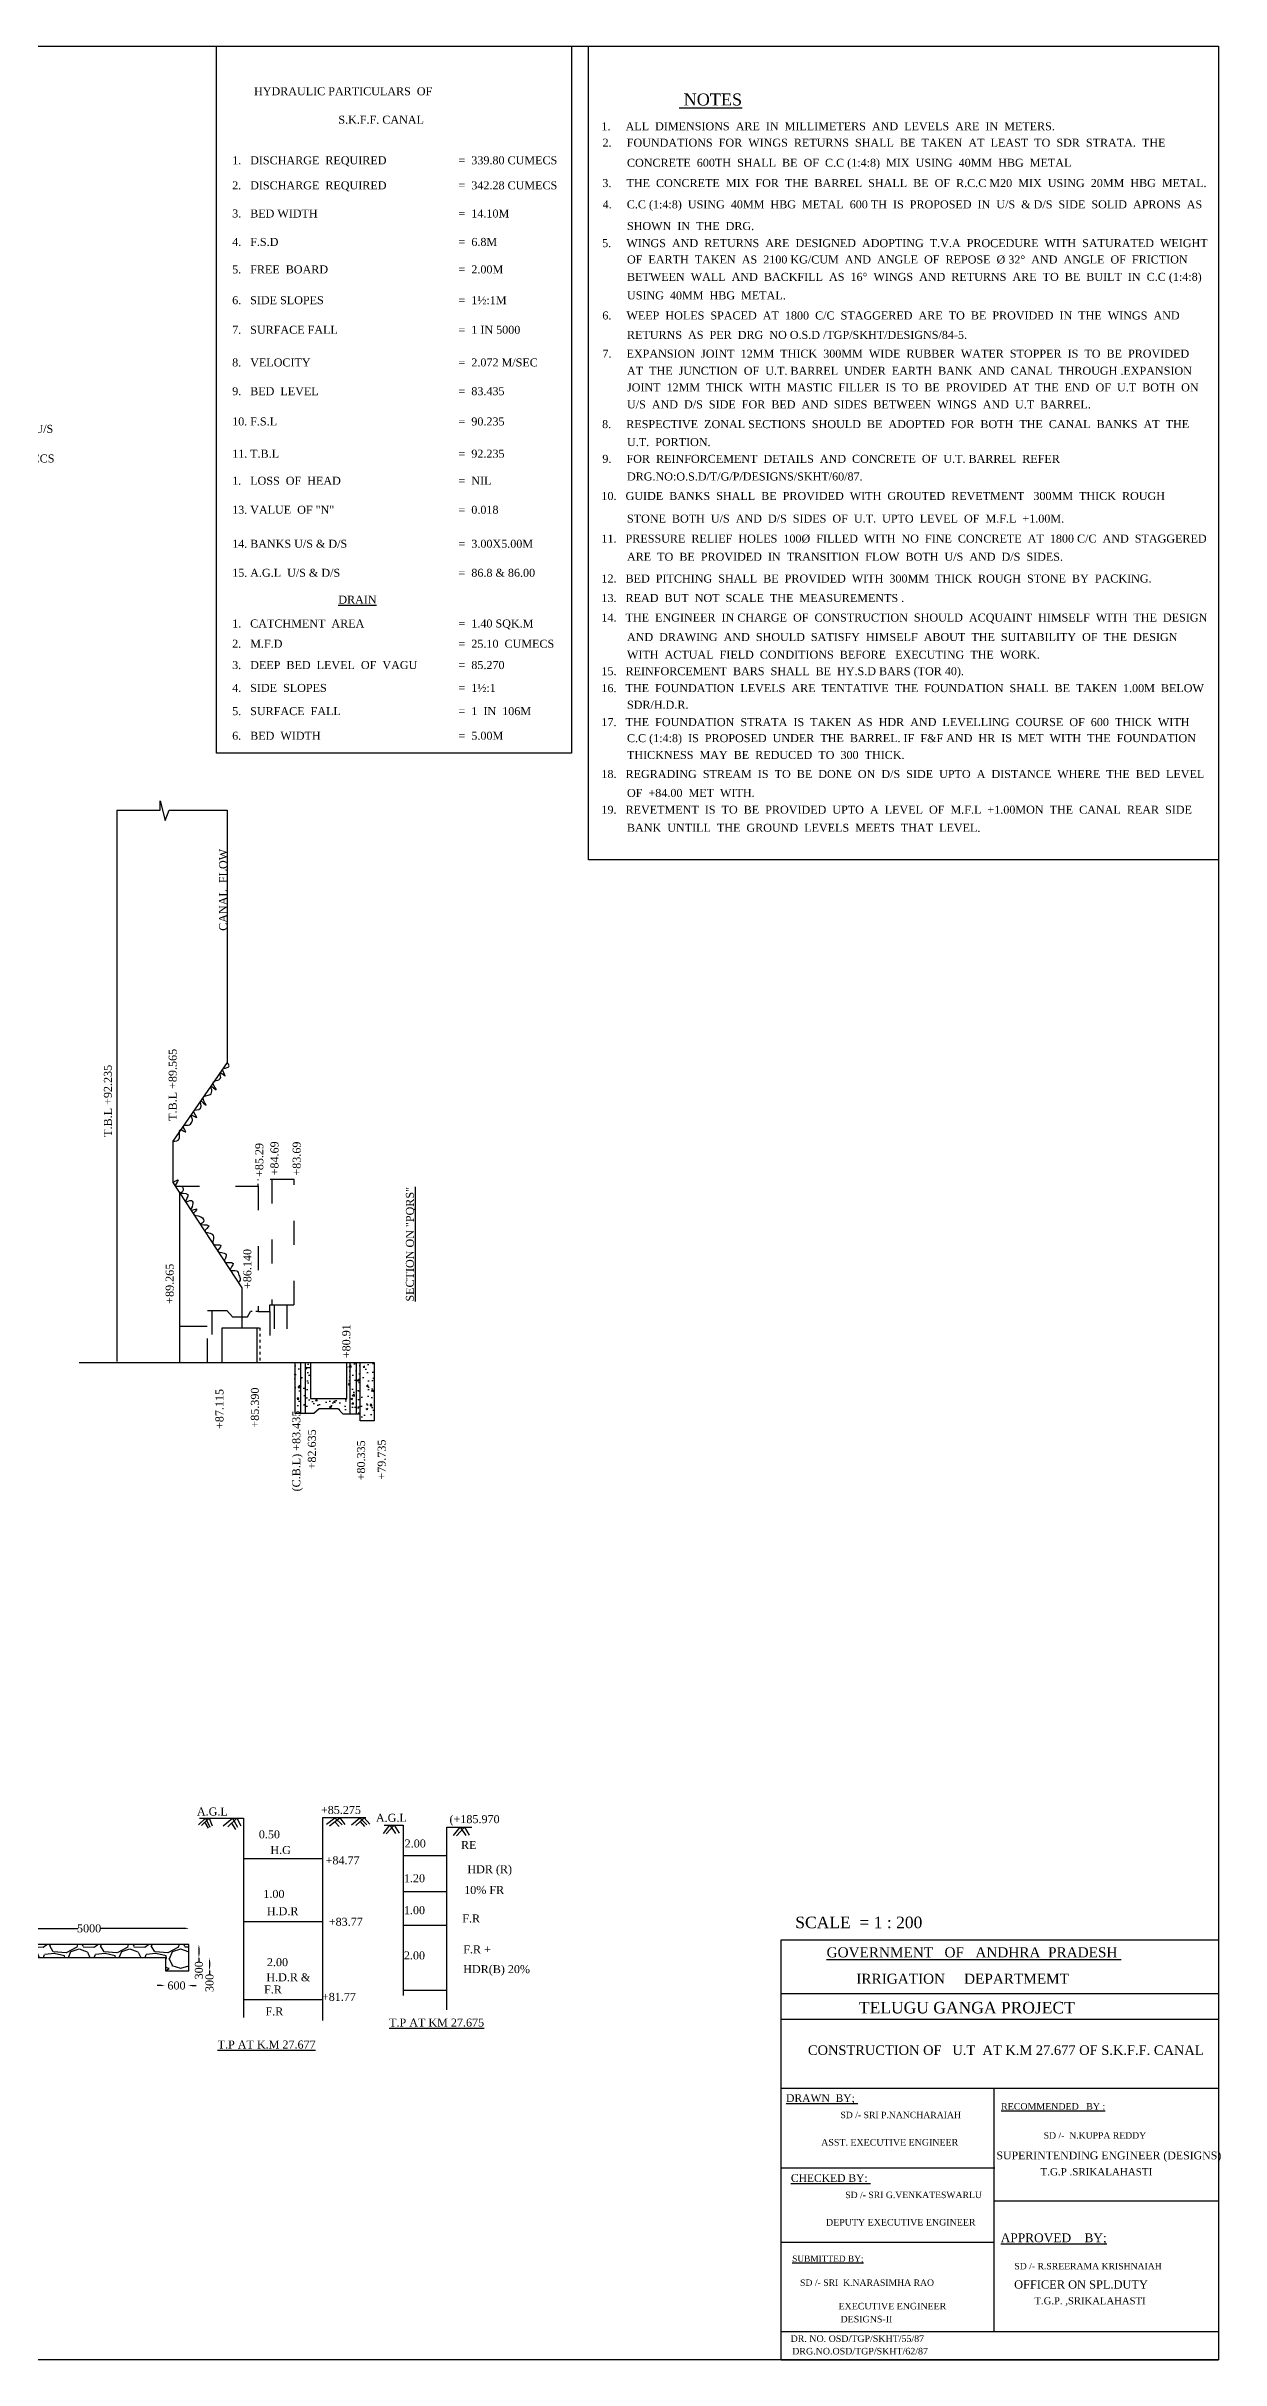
# Model space of a CAD drawing. Header units: millimetres. Extents: x 6088 to 181552, y 273 to 115946.
# Drawn here: x 122830 to 181552, y 273 to 115946 of the extents above; entities that cross this region are included whole.
import ezdxf

# ---------------------------------------------------------------- set-up
doc = ezdxf.new("R2010")
doc.units = ezdxf.units.MM
doc.linetypes.add('ACAD_ISO03W100', pattern=[30, 12, -18])
for name, color, linetype in [('DIM', 5, 'Continuous'), ('DOT LINE', 3, 'Continuous'), ('dwg', 20, 'Continuous'), ('HATCH', 2, 'Continuous'), ('TEXT', 7, 'Continuous')]:
    doc.layers.add(name, color=color, linetype=linetype)
doc.layers.add('TITLE', color=7, linetype='Continuous', lineweight=30)
doc.styles.get("Standard").update_dxf_attribs({"font": 'TIMES.TTF', "height": 400})
doc.dimstyles.get("Standard").update_dxf_attribs({"dimtxt": 400, "dimasz": 200, "dimexe": 0.18, "dimexo": 0.0625, "dimgap": 0.09, "dimtad": 0, "dimdec": 1, "dimrnd": 0.0045, "dimzin": 0, "dimdsep": 46, "dimtxsty": 'Standard', "dimcen": 0.1, "dimse1": 1, "dimse2": 1, "dimclrd": 5, "dimclre": 5, "dimclrt": 4, "dimadec": 0, "dimazin": 0, "dimtfac": 1, "dimtdec": 1, "dimtofl": 0, "dimtmove": 0, "dimatfit": 3, "dimfxl": 1, "dimtolj": 1, "dimtzin": 0, "dimarcsym": 0})

# ---------------------------------------------------------------- blocks, each defined once
blk = doc.blocks.new('*D89')
at = {"layer": 'Defpoints', "color": 0}
for p in [(119975, 21579), (129969, 21841), (129969, 21579)]:
    blk.add_point(p, dxfattribs=at)
at = {"layer": 'DIM', "color": 5, "lineweight": -2}
for p, q in [((120175, 21841), (124406, 21841)), ((129769, 21841), (125538, 21841))]:
    blk.add_line(p, q, dxfattribs=at)
at = {"layer": 'DIM', "color": 5}
for points in [[(120175, 21875), (120175, 21808), (119975, 21841)], [(129769, 21875), (129769, 21808), (129969, 21841)]]:
    blk.add_solid(points, dxfattribs=at)
at = {"layer": 'DIM', "color": 4, "insert": (124972, 21841), "char_height": 400, "attachment_point": 5}
blk.add_mtext('\\A1;5000', dxfattribs=at)
blk = doc.blocks.new('*D96')
at = {"layer": 'Defpoints', "color": 0}
for p in [(130483, 21033), (130462, 20364), (130483, 20364)]:
    blk.add_point(p, dxfattribs=at)
at = {"layer": 'DIM', "color": 5, "lineweight": -2}
for p, q in [((130462, 20833), (130462, 20564)), ((130462, 20364), (130462, 20164))]:
    blk.add_line(p, q, dxfattribs=at)
at = {"layer": 'DIM', "color": 5}
for points in [[(130429, 20833), (130495, 20833), (130462, 21033)], [(130429, 20564), (130495, 20564), (130462, 20364)]]:
    blk.add_solid(points, dxfattribs=at)
at = {"layer": 'DIM', "color": 4, "insert": (130462, 19744), "char_height": 400, "attachment_point": 5, "rotation": 90}
blk.add_mtext('\\A1;300', dxfattribs=at)
blk = doc.blocks.new('*D97')
at = {"layer": 'Defpoints', "color": 0}
for p in [(130462, 20364), (130462, 19731), (130991, 19731)]:
    blk.add_point(p, dxfattribs=at)
at = {"layer": 'DIM', "color": 5, "lineweight": -2}
for p, q in [((130991, 20164), (130991, 19931)), ((130991, 19731), (130991, 19531))]:
    blk.add_line(p, q, dxfattribs=at)
at = {"layer": 'DIM', "color": 5}
for points in [[(130958, 20164), (131025, 20164), (130991, 20364)], [(130958, 19931), (131025, 19931), (130991, 19731)]]:
    blk.add_solid(points, dxfattribs=at)
at = {"layer": 'DIM', "color": 4, "insert": (130991, 19111), "char_height": 400, "attachment_point": 5, "rotation": 90}
blk.add_mtext('\\A1;300', dxfattribs=at)
blk = doc.blocks.new('*D98')
at = {"layer": 'Defpoints', "color": 0}
for p in [(128767, 18983), (129919, 18983), (129919, 18983)]:
    blk.add_point(p, dxfattribs=at)
at = {"layer": 'DIM', "color": 5, "lineweight": -2}
for p, q in [((128567, 18983), (128367, 18983)), ((130119, 18983), (130319, 18983))]:
    blk.add_line(p, q, dxfattribs=at)
at = {"layer": 'DIM', "color": 5}
for points in [[(128567, 19016), (128567, 18950), (128767, 18983)], [(130119, 19016), (130119, 18950), (129919, 18983)]]:
    blk.add_solid(points, dxfattribs=at)
at = {"layer": 'DIM', "color": 4, "insert": (129343, 18983), "char_height": 400, "attachment_point": 5}
blk.add_mtext('\\A1;600', dxfattribs=at)

msp = doc.modelspace()

# ---------------------------------------------------------------- hatches: boundary and pattern name
at = {"layer": 'HATCH'}
h = msp.add_hatch(dxfattribs=at)
h.set_pattern_fill('AR-CONC', color=256, scale=5, style=0)
h.set_pattern_definition([(50, (0, 0), (910.9233, -79.6954), [95.25, -1047.75]), (355, (0, 0), (-176.214, 955.283), [76.2, -838.2]), (100.451, (75.9, -6.6), (734.7125, 875.5834), [80.95, -890.45]), (46.1842, (0, 254), (1355.395, -210.212), [142.875, -1571.625]), (96.6356, (113, 236.5), (1187.021, 1237.128), [121.425, -1335.675]), (351.184, (0, 254), (1187.023, 1237.126), [114.3, -1257.3]), (21, (127, 190.5), (758.0744, -511.3276), [95.25, -1047.75]), (326, (127, 190.5), (309.01, 920.94), [76.2, -838.2]), (71.4514, (190.2, 147.9), (1067.0825, 409.6143), [80.95, -890.45]), (37.5, (0, 0), (15.443, 422.7752), [0, -828.04, 0, -850.9, 0, -841.375]), (7.5, (0, 0), (334.0983, 500.9029), [0, -485.14, 0, -808.99, 0, -320.675]), (327.5, (-283.2, 0), (677.953, -28.6437), [0, -317.5, 0, -990.6, 0, -1314.45]), (317.5, (-410.2, 0), (740.646, 127.1325), [0, -412.75, 0, -657.86, 0, -933.45])])
h.paths.add_polyline_path([(136040, 50140), (135780, 50140), (135780, 47600), (136200, 47600), (136480, 47830), (137410, 47830), (137660, 47560), (138010, 47560), (138010, 50140), (137860, 50140), (137860, 48330), (136040, 48330)])
h.paths.add_polyline_path([(135780, 50140), (135540, 50140), (135540, 47600), (135780, 47600)])
h.paths.add_polyline_path([(135540, 50140), (135260, 50140), (135260, 47600), (135540, 47600)])
h.paths.add_polyline_path([(138320, 50140), (138010, 50140), (138010, 47560), (138320, 47560)])
h.paths.add_polyline_path([(138530, 50140), (138320, 50140), (138320, 47560), (138530, 47560)])
h.paths.add_polyline_path([(139230, 50140), (138530, 50140), (138530, 47220), (139230, 47220)])
h = msp.add_hatch(dxfattribs=at)
h.set_pattern_fill('GRAVEL', color=256, scale=100, style=0)
h.set_pattern_definition([(228.0128, (1828.8, 2540), (-20320.01727, -22860.0281), [341.72, -33830.5]), (184.9697, (1600.2, 2286), (30480.04931, 2539.98208), [586.405, -58054]), (132.5104, (1016, 2235.2), (25399.98152, -27940.0273), [413.482, -40934.7]), (267.2737, (25.4, 1600.2), (2539.98897, 50799.98365), [534.005, -52866.4]), (292.8337, (0, 1066.8), (-12700.03606, 30480.01733), [523.634, -51839.8]), (357.2737, (203.2, 584.2), (-50799.98365, 2539.98897), [534.005, -52866.4]), (37.6942, (736.6, 558.8), (-33020.02086, -25399.97736), [706.194, -69913.1]), (72.2553, (1295.4, 990.6), (17780.035565, 55880.016206), [666.72, -66005.3]), (121.4296, (1498.6, 1625.6), (-20320.00524, 33019.96116), [535.813, -53045.5]), (175.2364, (1219.2, 2082.8), (27939.97805, -2539.97616), [611.713, -29973.9]), (222.3974, (609.6, 2133.6), (-30480.000917, -27939.96365), [791.078, -78316.8]), (138.8141, (2540, 1574.8), (-17779.98867, 15239.97656), [270.005, -26730.6]), (171.4692, (2336.8, 1752.6), (33019.9496, -5080.0128), [513.682, -50854.6]), (225, (1828.8, 1828.8), (-5e-13, -2539.998), [359.21, -3232.89]), (203.1986, (1651, 2133.6), (12700.0428, 5080.0223), [193.44, -19150.6]), (291.8014, (1473.2, 2057.4), (-2540.0018, 7620.0049), [273.566, -13404.8]), (30.9638, (1574.8, 1803.4), (7619.992, 5080.004), [444.32, -14366.3]), (161.5651, (1955.8, 2032), (5080.0023, -2539.996), [321.287, -7710.9]), (16.3895, (0, 2057.4), (25400.01401, 7619.98415), [450.088, -44558.8]), (70.3462, (431.8, 2184.4), (-10159.97169, -27939.96049), [377.6, -37382.2]), (293.1986, (1955.8, 2540), (-5080.0223, 12700.0428), [386.88, -18957.2]), (343.6105, (2108.2, 2184.4), (-25400.01401, 7619.98415), [450.088, -44558.8]), (339.444, (0, 482.6), (-12700.01576, 5079.99384), [434.035, -21267.7]), (294.7751, (406.4, 330.2), (-12699.9704, 27939.98703), [363.672, -36003.6]), (66.8014, (1981.2, 0), (5080.0223, 12700.0428), [386.88, -18957.2]), (17.354, (2133.6, 355.6), (-33020.00178, -10159.98468), [425.783, -42152.4]), (69.444, (736.6, 0), (-5079.99384, -12700.01576), [217.02, -21484.8]), (101.3099, (1828.8, 0), (-2539.9875, 10159.9675), [129.515, -12822]), (165.9638, (1803.4, 127), (7620.0054, -2539.9956), [523.634, -9949.05]), (186.009, (1295.4, 254), (25399.96254, 2539.99407), [485.267, -48041.4]), (303.6901, (1574.8, 1574.8), (-2540.001, 5079.995), [366.324, -8791.78]), (353.1572, (1778, 1270), (43180.01786, -5080.02275), [639.557, -63316]), (60.9454, (2413, 1193.8), (-10159.97637, -17779.9576), [261.51, -25889.4]), (90, (2540, 1422.4), (-2540, 2540), [152.4, -2387.6]), (120.2564, (1244.6, 330.2), (10159.97847, -17779.99103), [352.867, -34933.9]), (48.0128, (1066.8, 635), (20320.01727, 22860.0281), [683.443, -33488.8]), (0, (1524, 1143), (2540, 2540), [660.4, -1879.6]), (325.3048, (2184.4, 1143), (-25399.956, 17780.0017), [401.61, -39759.3]), (254.0546, (2514.6, 914.4), (-2540.0065, -10160.0242), [369.83, -18121.7]), (207.646, (2413, 558.8), (-48259.98305, -25400.015975), [602.145, -59612.5]), (175.4261, (1879.6, 279.4), (-33020.007605, 2539.98771), [637.03, -63065.8]), (175.4261, (1879.6, 279.4), (-33020.007605, 2539.98771), [637.03, -63065.8])])
h.paths.add_polyline_path([(129964.56, 21040.23), (119965.1, 21040.23), (119965.1, 20851.64), (119965.1, 16004.11), (120448.06, 16004.11), (122320.23, 20389.86), (128798.8, 20389.86), (128798.8, 19724.53), (129964.56, 19724.53)])

# ---------------------------------------------------------------- linework, layer by layer
at = {"layer": 'DOT LINE', "linetype": 'ACAD_ISO03W100', "ltscale": 100}
for points in [[(129284.6, 58949.11), (133420, 58949.11), (133420, 52680), (134010, 52680), (134010, 53020), (135230, 53020), (135230, 59280), (133420, 59280)], [(134110, 59280), (134110, 53020)], [(130890, 50140), (130890, 52740), (131850, 52740), (132140, 52420), (132890, 52420), (133042.41, 52680)], [(131100, 52740), (131100, 50140)], [(134010, 52680), (134010, 50140)], [(134220, 53020), (134220, 50140)], [(134850, 53020), (134850, 50140)]]:
    msp.add_lwpolyline(points, dxfattribs=at)
at = {"layer": 'DOT LINE', "linetype": 'ACAD_ISO03W100', "ltscale": 10}
for points in [[(133420, 58949.11), (133420, 59280)], [(133420, 52680), (133042.41, 52680)], [(133350, 51860), (133500, 51860), (133500, 50140)]]:
    msp.add_lwpolyline(points, dxfattribs=at)
at = {"layer": 'dwg'}
for points in [[(126360, 77750), (128520, 77750)], [(126360, 77750), (126360, 50190)], [(128520, 77750), (128530, 78210), (128780, 77230), (128970, 77750)], [(128970, 77750), (131870, 77750), (131870, 65130)], [(131870, 65130), (129160, 61200), (129160, 59140), (132600, 53870), (132600, 51850)], [(129498.39, 58621.59), (129498.39, 50140)], [(129498.39, 51950), (130880, 51950)], [(131620, 50140), (131620, 51860), (133350, 51860)], [(133350, 51860), (133350, 50140)], [(124470, 50140), (139230, 50140), (139230, 47220), (138530, 47220), (138530, 50140)], [(135260, 50140), (135260, 47600), (136200, 47600), (136480, 47830), (137410, 47830), (137660, 47560), (138530, 47560)], [(135540, 50140), (135540, 47600)], [(135780, 50140), (135780, 47600)], [(136040, 50140), (136040, 48330), (137860, 48330), (137860, 50140)], [(138010, 50140), (138010, 47560)], [(138320, 50140), (138320, 47560)], [(130494.14, 27356.68), (132683.91, 27356.68), (132683.91, 17387.62)], [(138804.39, 27368.23), (136647.41, 27368.23), (136647.41, 17229.38)], [(139726.4, 27003.01), (140677.61, 27003.01), (140677.61, 18489.65)], [(142852.55, 17774.08), (142852.55, 26903.7), (144100.87, 26903.7)], [(140677.61, 25490.33), (142852.55, 25490.33)], [(132683.91, 25341.74), (136647.41, 25341.74)], [(140677.61, 23692.43), (142852.55, 23692.43)], [(132683.91, 22185.62), (136647.41, 22185.62)], [(140677.61, 21995.78), (142852.55, 21995.78)], [(109820, 18046.97), (110084.52, 18302.1), (118036.52, 18302.1), (118808.1, 16004.11), (120448.06, 16004.11), (122320.23, 20389.86), (128798.8, 20389.86), (128798.8, 19724.53), (129964.56, 19724.53), (129964.56, 21040.23), (118788.55, 21040.23), (117173.68, 19496.2), (109820, 19496.2)], [(140677.61, 18748.07), (142852.55, 18748.07)], [(132683.91, 18278.06), (136647.41, 18278.06)]]:
    msp.add_lwpolyline(points, dxfattribs=at)
at = {"layer": 'HATCH'}
for points in [[(130443.36, 27012.6), (130792.8, 27356.68), (131006.9, 26903.41)], [(130592.78, 26985.02), (130975.91, 27356.68), (131125.22, 26959.69)], [(130750.22, 27137.75), (130919.57, 26852.77)], [(131680.21, 26965.32), (132142.22, 27356.68), (132398.59, 26909.04)], [(131905.58, 26911.86), (132353.51, 27356.68), (132550.71, 26973.76)], [(132092.1, 27097.08), (132291.53, 26785.23)], [(136842.26, 27052.23), (137262.83, 27368.23), (137617, 27020.64)], [(136997.21, 26970.11), (137509.48, 27368.23), (137752.97, 27042.75)], [(137253.35, 27169.17), (137481.02, 26941.68)], [(138098.48, 27011.45), (138512.73, 27368.23), (138857.4, 27024.08)], [(138313.51, 26989.34), (138727.75, 27368.23), (139015.51, 27046.19)], [(138520.63, 27178.78), (138740.4, 26929.33)], [(139685.54, 26577.95), (140014.35, 27003.01), (140293.01, 26586.3)], [(139824.87, 26569.6), (140231.71, 27003.01), (140468.57, 26597.44)], [(143197.31, 26478.64), (143526.13, 26903.7), (143804.79, 26486.99)], [(143336.64, 26470.29), (143743.48, 26903.7), (143980.34, 26498.13)]]:
    msp.add_lwpolyline(points, dxfattribs=at)
for points in [[(129160, 61200), (129480, 61310), (129550.62, 61766.47), (129810, 61660), (129687.75, 61965.34), (129930, 62000), (130110, 62150), (130130, 62340), (130062.26, 62508.44), (130360, 62380), (130191.82, 62696.33), (130550, 62850), (130546.99, 63211.39), (130820, 62990), (130667.2, 63385.72), (131020, 63530), (131100, 63770), (131052.5, 63944.48), (131330, 63770), (131172.72, 64118.81), (131400, 64250), (131550, 64380), (131525.31, 64630.13), (131770, 64460), (131656, 64819.66), (131820, 64860), (131970, 64970), (131870, 65130)], [(129160, 59140), (129420, 59250), (129284.6, 58949.11), (129590, 58949.11), (129640, 58690), (129509.39, 58604.74), (129910, 58540), (129793.62, 58169.31), (130090, 58230), (130150, 58010), (130068.12, 57748.78), (130350, 57810), (130187.96, 57565.19), (130560, 57420), (130670, 57140), (130526.6, 57046.4), (130950, 56970), (130750.5, 56703.38), (131130, 56550), (131170, 56240), (131170.33, 56060.22), (131560, 55980), (131406.82, 55697.92), (131820, 55550), (131749.41, 55173.09), (132170, 55090), (132026.9, 54747.98), (132350, 54720), (132460, 54500), (132530, 54290), (132433.19, 54125.55)]]:
    msp.add_spline(points, degree=3, dxfattribs=at)
at = {"layer": 'TITLE', "lineweight": 30}
for p, q in [((159569.6, 21269.88), (181439.6, 21269.88)), ((181439.6, 21269.88), (181439.6, 273.11)), ((159569.6, 18578.35), (181439.6, 18578.35)), ((159569.6, 17295.88), (181439.6, 17295.88)), ((159569.6, 13850.03), (181439.6, 13850.03)), ((159615.16, 9869.97), (170252.15, 9869.97)), ((159569.6, 6149.31), (170206.59, 6149.31)), ((181439.6, 1670.26), (159569.6, 1670.26)), ((159569.6, 273.11), (181439.6, 273.11))]:
    msp.add_line(p, q, dxfattribs=at)
msp.add_lwpolyline([(6087.97, 115945.76), (181439.6, 115945.76), (181439.6, 273.11), (6087.97, 273.11)], close=True, dxfattribs=at)
at = {"layer": 'TITLE'}
for points in [[(131340.91, 115945.76), (149092.24, 115945.76), (149092.24, 80595.92), (131340.91, 80595.92)], [(149937.2, 115945.76), (181439.6, 115945.76), (181439.6, 75271.69), (149937.2, 75271.69)]]:
    msp.add_lwpolyline(points, close=True, dxfattribs=at)
msp.add_lwpolyline([(159569.6, 273.11), (159569.6, 21269.88)], dxfattribs=at)
at = {"layer": 'TITLE', "lineweight": 30}
for points in [[(170206.59, 13850.03), (170206.59, 1670.26)], [(170206.59, 8225.93), (181439.6, 8225.93)]]:
    msp.add_lwpolyline(points, dxfattribs=at)

# ---------------------------------------------------------------- texts
at = {"layer": 'TEXT'}
for s, height, p in [('HYDRAULIC PARTICULARS  OF', 400, (133218.38, 113497.22)), ('%%U NOTES', 600, (154470.99, 112984.88)), ('S.K.F.F. CANAL', 400, (137432.75, 112073.44)), ('1.     ALL  DIMENSIONS  ARE  IN  MILLIMETERS  AND  LEVELS  ARE  IN  METERS.', 400, (150587.35, 111744.81)), ('2.     FOUNDATIONS  FOR  WINGS  RETURNS  SHALL  BE  TAKEN  AT  LEAST  TO  SDR  STRATA.  THE', 400, (150643.87, 110924.11)), ('1.', 400, (132126.5, 110044.14)), ('DISCHARGE  REQUIRED', 400, (133026, 110044.14)), ('=  339.80 CUMECS', 400, (143440.03, 110044.14)), ('        CONCRETE  600TH  SHALL  BE  OF  C.C (1:4:8)  MIX  USING  40MM  HBG  METAL', 400, (150656.56, 109921.21)), ('2.', 400, (132126.5, 108791.71)), ('DISCHARGE  REQUIRED', 400, (133026, 108791.71)), ('=  342.28 CUMECS', 400, (143440.03, 108791.71)), ('3.     THE  CONCRETE  MIX  FOR  THE  BARREL  SHALL  BE  OF  R.C.C M20  MIX  USING  20MM  HBG  METAL.', 400, (150632.63, 108905.94)), ('3.', 400, (132126.5, 107384.23)), ('BED WIDTH', 400, (133026, 107384.23)), ('=  14.10M ', 400, (143440.03, 107384.23)), ('4.     C.C (1:4:8)  USING  40MM  HBG  METAL  600 TH  IS  PROPOSED  IN  U/S  & D/S  SIDE  SOLID  APRONS  AS', 400, (150647.33, 107840.69)), ('        SHOWN  IN  THE  DRG.', 400, (150656.56, 106757.78)), ('4.', 400, (132126.5, 105963.68)), ('F.S.D', 400, (133026, 105963.68)), ('=  6.8M', 400, (143440.03, 105963.68)), ('5.     WINGS  AND  RETURNS  ARE  DESIGNED  ADOPTING  T.V.A  PROCEDURE  WITH  SATURATED  WEIGHT', 400, (150624.76, 105902.03)), ('        OF  EARTH  TAKEN  AS  2100 KG/CUM  AND  ANGLE  OF  REPOSE  %%C 32%%D  AND  ANGLE  OF  FRICTION', 400, (150656.56, 105084.64)), ('5.', 400, (132126.5, 104588.78)), ('FREE  BOARD', 400, (133026, 104588.78)), ('=  2.00M', 400, (143440.03, 104588.78)), ('        BETWEEN  WALL  AND  BACKFILL  AS  16%%D  WINGS  AND  RETURNS  ARE  TO  BE  BUILT  IN  C.C (1:4:8)', 400, (150656.56, 104216.15)), ('6.', 400, (132126.5, 103049.83)), ('SIDE SLOPES', 400, (133026, 103049.83)), ('=  1½:1M', 400, (143440.03, 103049.83)), ('        USING  40MM  HBG  METAL.', 400, (150656.56, 103289.81)), ('7.', 400, (132126.5, 101570.59)), ('SURFACE FALL', 400, (133026, 101570.59)), ('=  1 IN 5000', 400, (143440.03, 101570.59)), ('6.     WEEP  HOLES  SPACED  AT  1800  C/C  STAGGERED  ARE  TO  BE  PROVIDED  IN  THE  WINGS  AND', 400, (150631.18, 102285.58)), ('7.     EXPANSION  JOINT  12MM  THICK  300MM  WIDE  RUBBER  WATER  STOPPER  IS  TO  BE  PROVIDED', 400, (150634.64, 100376.38)), ('        RETURNS  AS  PER  DRG  NO O.S.D /TGP/SKHT/DESIGNS/84-5.', 400, (150656.56, 101315.37)), ('8.', 400, (132126.5, 99938.18)), ('VELOCITY', 400, (133026, 99938.18)), ('=  2.072 M/SEC', 400, (143440.03, 99938.18)), ('        AT  THE  JUNCTION  OF  U.T. BARREL  UNDER  EARTH  BANK  AND  CANAL  THROUGH .EXPANSION', 400, (150656.56, 99521.2)), ('9.', 400, (132126.5, 98499.28)), ('BED  LEVEL', 400, (133026, 98499.28)), ('=  83.435', 400, (143440.03, 98499.28)), ('        JOINT  12MM  THICK  WITH  MASTIC  FILLER  IS  TO  BE  PROVIDED  AT  THE  END  OF  U.T  BOTH  ON', 400, (150656.56, 98689.46)), ('10.', 400, (132126.5, 96988.1)), ('F.S.L', 400, (133026, 96988.1)), ('=  90.235', 400, (143440.03, 96988.1)), ('8.     RESPECTIVE  ZONAL SECTIONS  SHOULD  BE  ADOPTED  FOR  BOTH  THE  CANAL  BANKS  AT  THE', 400, (150620.8, 96853.43)), ('        U/S  AND  D/S  SIDE  FOR  BED  AND  SIDES  BETWEEN  WINGS  AND  U.T  BARREL.', 400, (150656.56, 97839.23)), ('DRAIN FLOW U/S', 400, (118313.67, 96617.45)), ('        U.T.  PORTION.', 400, (150656.56, 95955.67)), ('Q=25.10 CUMECS', 400, (118466.59, 95135.9)), ('11.', 400, (132126.5, 95374.39)), ('T.B.L', 400, (133026, 95374.39)), ('=  92.235', 400, (143440.03, 95374.39)), ('9.     FOR  REINFORCEMENT  DETAILS  AND  CONCRETE  OF  U.T. BARREL  REFER', 400, (150633.2, 95117.32)), ('1.', 400, (132126.5, 94022.97)), ('LOSS  OF  HEAD', 400, (133026, 94022.97)), ('=  NIL', 400, (143440.03, 94022.97)), ('        DRG.NO:O.S.D/T/G/P/DESIGNS/SKHT/60/87.', 400, (150656.56, 94235.32)), ('13.', 400, (132126.5, 92570.63)), ('VALUE  OF "N"', 400, (133026, 92570.63)), ('=  0.018', 400, (143440.03, 92570.63)), ('10.   GUIDE  BANKS  SHALL  BE  PROVIDED  WITH  GROUTED  REVETMENT   300MM  THICK  ROUGH', 400, (150587.35, 93259.13)), ('11.   PRESSURE  RELIEF  HOLES  100%%C  FILLED  WITH  NO  FINE  CONCRETE  AT  1800 C/C  AND  STAGGERED', 400, (150587.35, 91129)), ('        STONE  BOTH  U/S  AND  D/S  SIDES  OF  U.T.  UPTO  LEVEL  OF  M.F.L  +1.00M.', 400, (150656.56, 92128.42)), ('14.', 400, (132126.5, 90872.02)), ('BANKS U/S & D/S', 400, (133026, 90872.02)), ('=  3.00X5.00M', 400, (143440.03, 90872.02)), ('        ARE  TO  BE  PROVIDED  IN  TRANSITION  FLOW  BOTH  U/S  AND  D/S  SIDES.', 400, (150656.56, 90221.86)), ('15.', 400, (132126.5, 89419.67)), ('A.G.L  U/S & D/S', 400, (133026, 89419.67)), ('=  86.8 & 86.00', 400, (143440.03, 89419.67)), ('12.   BED  PITCHING  SHALL  BE  PROVIDED  WITH  300MM  THICK  ROUGH  STONE  BY  PACKING.', 400, (150587.35, 89132.81)), ('%%UDRAIN', 400, (137432.75, 88077.57)), ('13.   READ  BUT  NOT  SCALE  THE  MEASUREMENTS .', 400, (150587.35, 88159.01)), ('1.', 400, (132126.5, 86883.3)), ('CATCHMENT  AREA', 400, (133026, 86883.3)), ('=  1.40 SQK.M', 400, (143440.03, 86883.3)), ('14.   THE  ENGINEER  IN CHARGE  OF  CONSTRUCTION  SHOULD  ACQUAINT  HIMSELF  WITH  THE  DESIGN', 400, (150587.35, 87181.29)), ('2.', 400, (132126.5, 85872.72)), ('M.F.D', 400, (133026, 85872.72)), ('=  25.10  CUMECS', 400, (143440.03, 85872.72)), ('        WITH  ACTUAL  FIELD  CONDITIONS  BEFORE   EXECUTING  THE  WORK.', 400, (150656.56, 85325.82)), ('        AND  DRAWING  AND  SHOULD  SATISFY  HIMSELF  ABOUT  THE  SUITABILITY  OF  THE  DESIGN', 400, (150656.56, 86207.48)), ('3.', 400, (132126.5, 84806.87)), ('DEEP  BED  LEVEL  OF  VAGU', 400, (133026, 84806.87)), ('=  85.270', 400, (143440.03, 84806.87)), ('15.   REINFORCEMENT  BARS  SHALL  BE  HY.S.D BARS (TOR 40).', 400, (150587.35, 84499.18)), ('4.', 400, (132126.5, 83664.75)), ('SIDE  SLOPES', 400, (133026, 83664.75)), ('=  1½:1', 400, (143440.03, 83664.75)), ('16.   THE  FOUNDATION  LEVELS  ARE  TENTATIVE  THE  FOUNDATION  SHALL  BE  TAKEN  1.00M  BELOW', 400, (150587.35, 83652.16)), ('5.', 400, (132126.5, 82502.84)), ('SURFACE  FALL', 400, (133026, 82502.84)), ('=  1  IN  106M', 400, (143440.03, 82502.84)), ('17.   THE  FOUNDATION  STRATA  IS  TAKEN  AS  HDR  AND  LEVELLING  COURSE  OF  600  THICK  WITH', 400, (150587.35, 81954.09)), ('        SDR/H.D.R.', 400, (150656.56, 82824.32)), ('6.', 400, (132126.5, 81272.43)), ('BED  WIDTH', 400, (133026, 81272.43)), ('=  5.00M', 400, (143440.03, 81272.43)), ('        C.C (1:4:8)  IS  PROPOSED  UNDER  THE  BARREL. IF  F&F AND  HR  IS  MET  WITH  THE  FOUNDATION', 400, (150656.56, 81152.27)), ('        THICKNESS  MAY  BE  REDUCED  TO  300  THICK.', 400, (150656.56, 80310.68)), ('18.   REGRADING  STREAM  IS  TO  BE  DONE  ON  D/S  SIDE  UPTO  A  DISTANCE  WHERE  THE  BED  LEVEL', 400, (150587.35, 79358.92)), ('        OF  +84.00  MET  WITH.', 400, (150656.56, 78412.55)), ('19.   REVETMENT  IS  TO  BE  PROVIDED  UPTO  A  LEVEL  OF  M.F.L  +1.00MON  THE  CANAL  REAR  SIDE', 400, (150587.35, 77573.76)), ('        BANK  UNTILL  THE  GROUND  LEVELS  MEETS  THAT  LEVEL.', 400, (150656.56, 76670.42)), ('A.G.L', 400, (130362.07, 27483.72)), ('+85.275', 400, (136561.73, 27562.54)), ('0.50', 400, (133459.04, 26343.7)), ('A.G.L', 400, (139312.02, 27170.28)), ('(+185.970', 400, (142991.64, 27102.3)), ('H.G', 400, (134036.51, 25558.6)), ('+84.77', 400, (136795.58, 25045.89)), ('2.00', 400, (140749.35, 25886.26)), ('RE', 400, (143566.42, 25810.55)), ('1.20', 400, (140711.45, 24144.96)), ('HDR (R)', 400, (143885.74, 24598.54)), ('1.00', 400, (133683.61, 23363.54)), ('10%%% FR', 400, (143726.08, 23561.95)), ('H.D.R', 400, (133860.06, 22498.34)), ('+83.77', 400, (136955.99, 21969.6)), ('1.00', 400, (140710.96, 22549.46)), ('F.R', 400, (143630.04, 22138.4)), ('F.R +', 400, (143677.94, 20591.49)), ('2.00', 400, (133862.72, 19951.39)), ('2.00', 400, (140710.96, 20290.83)), ('HDR(B) 20%%%', 400, (143677.94, 19602.74)), ('F.R', 400, (133720.25, 18585.33)), ('H.D.R &', 400, (133834.22, 19197.21)), ('+81.77', 400, (136612.28, 18215.36)), ('F.R', 400, (133791.48, 17489.64))]:
    msp.add_text(s, height=height, dxfattribs=at).set_placement(p)
for s, p in [('CANAL  FLOW', (131870, 71720)), ('T.B.L +92.235', (126110, 61420)), ('T.B.L +89.565', (129350, 62220)), ('+85.29', (133680, 59410)), ('+84.69', (134440, 59490)), ('+83.69', (135550, 59480)), ('%%USECTION ON "PQRS"', (141210, 53180)), ('+86.140', (133080, 53810)), ('+89.265', (129200, 53070)), ('+80.91', (138030, 50350)), ('+87.115', (131690, 46810)), ('+85.390', (133460, 46880)), ('(C.B.L) +83.435', (135530, 43690)), ('+82.635', (136310, 44790)), ('+80.335', (138770, 44240)), ('+79.735', (139800, 44280))]:
    msp.add_text(s, height=400, rotation=90, dxfattribs=at).set_placement(p)
at = {"layer": 'TITLE', "lineweight": 30}
for s, height, p in [('SCALE  = 1 : 200', 579.4054, (160279.95, 21849.02)), ('%%UGOVERNMENT   OF   ANDHRA  PRADESH ', 503.6753, (161845.46, 20391.16)), ('IRRIGATION     DEPARTMEMT ', 503.6753, (163331.75, 19070.25)), ('TELUGU GANGA PROJECT', 579.4054, (163462.78, 17587.49)), ('CONSTRUCTION OF   U.T  AT K.M 27.677 OF S.K.F.F. CANAL', 478.2024, (160911.69, 15513.16)), ('%%UDRAWN  BY; ', 382.5892, (159820.87, 13162.39)), ('%%URECOMMENDED   BY :', 328.3297, (170569.34, 12776.08)), ('SD /- SRI P.NANCHARAIAH', 320.4967, (162537.26, 12351.03)), ('SD /-  N.KUPPA REDDY', 320.4967, (172700.04, 11326.84)), ('ASST. EXECUTIVE ENGINEER', 328.788, (161575.04, 10979.1)), ('SUPERINTENDING ENGINEER (DESIGNS)', 391.7474, (170336.14, 10291.83)), ('%%UCHECKED BY: ', 382.5892, (160061.95, 9165.06)), ('T.G.P .SRIKALAHASTI', 363.7655, (172541.43, 9490.52)), ('SD /- SRI G.VENKATESWARLU', 320.4967, (162778.34, 8353.7)), ('DEPUTY EXECUTIVE ENGINEER', 328.788, (161816.12, 6981.77)), ('%%UAPPROVED    BY;', 441.4491, (170551.8, 6148.17)), ('%%USUBMITTED BY;', 309.0162, (160124.77, 5172.51)), ('SD /- R.SREERAMA KRISHNAIAH', 320.4967, (171234.03, 4792.32)), ('SD /- SRI  K.NARASIMHA RAO', 320.4967, (160518.83, 3967.52)), ('OFFICER ON SPL.DUTY', 409.8878, (171220.93, 3831.21)), ('EXECUTIVE ENGINEER', 328.788, (162439.72, 2789.14)), ('DESIGNS-II', 328.788, (162539.84, 2139.13)), ('T.G.P. ,SRIKALAHASTI', 353.1593, (172237.88, 3044.06)), ('DR. NO. OSD/TGP/SKHT/55/87', 328.788, (160044.18, 1164.44)), ('DRG.NO.OSD/TGP/SKHT/62/87', 328.788, (160125.79, 537.47))]:
    msp.add_text(s, height=height, dxfattribs=at).set_placement(p)
at = {"layer": 'TITLE'}
for s, p in [('%%UT.P AT K.M 27.677', (131399, 15833.32)), ('%%UT.P AT KM 27.675', (139972.62, 16931.77))]:
    msp.add_text(s, height=400, dxfattribs=at).set_placement(p)

# ---------------------------------------------------------------- dimensions: what is measured, and where the dimension line sits
at = {"layer": 'DIM'}
for p1, p2, distance, text, picture, middle in [((119974.96, 21578.81), (129969.02, 21578.81), 262.68, '5000', '*D89', (124971.99, 21841.49)), ((130483.26, 21033.48), (130483.26, 20364.16), -21.34, '300', '*D96', (130461.92, 19743.59)), ((130461.92, 20364.16), (130461.92, 19731.48), 529.41, '300', '*D97', (130991.33, 19110.91)), ((128766.84, 18982.92), (129919.05, 18982.92), 0, '600', '*D98', (129342.94, 18982.92))]:
    dim = msp.add_aligned_dim(p1=p1, p2=p2, distance=distance, text=text, dimstyle='Standard', dxfattribs=at)
    dim.commit()
    dim.dimension.update_dxf_attribs({"geometry": picture, "text_midpoint": middle})

doc.saveas('drawing.dxf')
